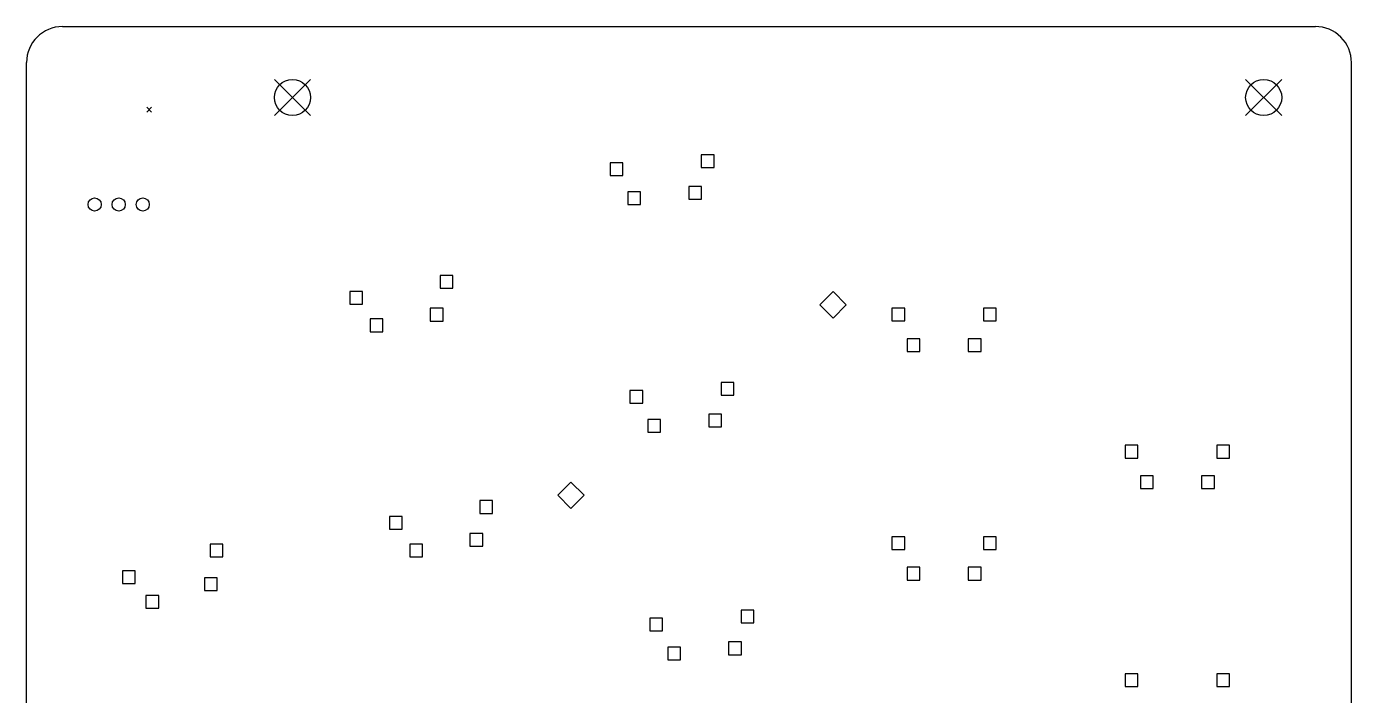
# Model space of a CAD drawing. Extents: x 193 to 305, y -169 to -57.
# Drawn here: x 194.8 to 305, y -112.2 to -56.6 of the extents above; entities that cross this region are included whole.
import ezdxf

# ---------------------------------------------------------------- set-up
doc = ezdxf.new("R2010")
doc.units = 0
doc.layers.add('BLACK', color=7, linetype='CONTINUOUS')

msp = doc.modelspace()

# ---------------------------------------------------------------- linework, layer by layer
at = {"layer": 'BLACK', "linetype": 'CONTINUOUS'}
for p, q in [((197.803, -56.5814), (301.991, -56.5814)), ((194.803, -144.196), (194.803, -59.5814)), ((304.991, -144.196), (304.991, -59.5814)), ((215.416, -60.984), (218.416, -63.984)), ((218.416, -60.984), (215.416, -63.984)), ((296.188, -60.984), (299.188, -63.984)), ((299.188, -60.984), (296.188, -63.984)), ((204.803, -63.2937), (205.203, -63.6937)), ((205.203, -63.2937), (204.803, -63.6937)), ((244.391, -67.9106), (243.331, -67.9106)), ((243.331, -67.9106), (243.331, -68.9703)), ((244.391, -68.9703), (244.391, -67.9106)), ((251.982, -67.2464), (250.922, -67.2464)), ((250.922, -67.2464), (250.922, -68.3061)), ((250.922, -68.3061), (251.982, -68.3061)), ((251.982, -68.3061), (251.982, -67.2464)), ((243.331, -68.9703), (244.391, -68.9703)), ((245.877, -70.3302), (244.817, -70.3302)), ((244.817, -70.3302), (244.817, -71.3899)), ((245.877, -71.3899), (245.877, -70.3302)), ((250.938, -69.8875), (249.878, -69.8875)), ((249.878, -69.8875), (249.878, -70.9472)), ((250.938, -70.9472), (250.938, -69.8875)), ((244.817, -71.3899), (245.877, -71.3899)), ((249.878, -70.9472), (250.938, -70.9472)), ((230.25, -77.2871), (229.19, -77.2871)), ((229.19, -77.2871), (229.19, -78.3468)), ((230.25, -78.3468), (230.25, -77.2871)), ((222.746, -78.6103), (221.686, -78.6103)), ((221.686, -78.6103), (221.686, -79.67)), ((222.746, -79.67), (222.746, -78.6103)), ((229.19, -78.3468), (230.25, -78.3468)), ((261.874, -78.6171), (260.774, -79.7171)), ((262.974, -79.7171), (261.874, -78.6171)), ((221.686, -79.67), (222.746, -79.67)), ((229.44, -80.0091), (228.381, -80.0091)), ((228.381, -80.0091), (228.381, -81.0687)), ((229.44, -81.0687), (229.44, -80.0091)), ((260.774, -79.7171), (261.874, -80.8171)), ((261.874, -80.8171), (262.974, -79.7171)), ((267.835, -79.9965), (266.776, -79.9965)), ((266.776, -79.9965), (266.776, -81.0562)), ((267.835, -81.0562), (267.835, -79.9965)), ((275.455, -79.9965), (274.396, -79.9965)), ((274.396, -79.9965), (274.396, -81.0562)), ((275.455, -81.0562), (275.455, -79.9965)), ((224.438, -80.8912), (223.378, -80.8912)), ((223.378, -80.8912), (223.378, -81.9509)), ((224.438, -81.9509), (224.438, -80.8912)), ((228.381, -81.0687), (229.44, -81.0687)), ((266.776, -81.0562), (267.835, -81.0562)), ((274.396, -81.0562), (275.455, -81.0562)), ((223.378, -81.9509), (224.438, -81.9509)), ((269.105, -82.5365), (268.046, -82.5365)), ((268.046, -82.5365), (268.046, -83.5962)), ((269.105, -83.5962), (269.105, -82.5365)), ((274.185, -82.5365), (273.126, -82.5365)), ((273.126, -82.5365), (273.126, -83.5962)), ((274.185, -83.5962), (274.185, -82.5365)), ((268.046, -83.5962), (269.105, -83.5962)), ((273.126, -83.5962), (274.185, -83.5962)), ((246.047, -86.8383), (244.987, -86.8383)), ((244.987, -86.8383), (244.987, -87.898)), ((246.047, -87.898), (246.047, -86.8383)), ((253.638, -86.1741), (252.578, -86.1741)), ((252.578, -86.1741), (252.578, -87.2338)), ((253.638, -87.2338), (253.638, -86.1741)), ((244.987, -87.898), (246.047, -87.898)), ((252.578, -87.2338), (253.638, -87.2338)), ((252.594, -88.8152), (251.534, -88.8152)), ((251.534, -88.8152), (251.534, -89.8748)), ((252.594, -89.8748), (252.594, -88.8152)), ((247.533, -89.2579), (246.473, -89.2579)), ((246.473, -89.2579), (246.473, -90.3176)), ((246.473, -90.3176), (247.533, -90.3176)), ((247.533, -90.3176), (247.533, -89.2579)), ((251.534, -89.8748), (252.594, -89.8748)), ((287.235, -91.3965), (286.176, -91.3965)), ((286.176, -91.3965), (286.176, -92.4562)), ((287.235, -92.4562), (287.235, -91.3965)), ((294.855, -91.3965), (293.796, -91.3965)), ((293.796, -91.3965), (293.796, -92.4562)), ((294.855, -92.4562), (294.855, -91.3965)), ((286.176, -92.4562), (287.235, -92.4562)), ((293.796, -92.4562), (294.855, -92.4562)), ((240.078, -94.4525), (238.978, -95.5525)), ((241.178, -95.5525), (240.078, -94.4525)), ((288.505, -93.9365), (287.446, -93.9365)), ((287.446, -93.9365), (287.446, -94.9962)), ((288.505, -94.9962), (288.505, -93.9365)), ((293.585, -93.9365), (292.526, -93.9365)), ((292.526, -93.9365), (292.526, -94.9962)), ((293.585, -94.9962), (293.585, -93.9365)), ((238.978, -95.5525), (240.078, -96.6525)), ((240.078, -96.6525), (241.178, -95.5525)), ((287.446, -94.9962), (288.505, -94.9962)), ((292.526, -94.9962), (293.585, -94.9962)), ((233.549, -95.9985), (232.49, -95.9985)), ((232.49, -95.9985), (232.49, -97.0581)), ((233.549, -97.0581), (233.549, -95.9985)), ((226.045, -97.3217), (224.986, -97.3217)), ((224.986, -97.3217), (224.986, -98.3813)), ((226.045, -98.3813), (226.045, -97.3217)), ((232.49, -97.0581), (233.549, -97.0581)), ((224.986, -98.3813), (226.045, -98.3813)), ((232.74, -98.7204), (231.68, -98.7204)), ((231.68, -98.7204), (231.68, -99.7801)), ((232.74, -99.7801), (232.74, -98.7204)), ((267.835, -98.9965), (266.776, -98.9965)), ((266.776, -98.9965), (266.776, -100.056)), ((267.835, -100.056), (267.835, -98.9965)), ((275.455, -98.9965), (274.396, -98.9965)), ((274.396, -98.9965), (274.396, -100.056)), ((275.455, -100.056), (275.455, -98.9965)), ((211.127, -99.6043), (210.067, -99.6043)), ((210.067, -99.6043), (210.067, -100.664)), ((211.127, -100.664), (211.127, -99.6043)), ((227.737, -99.6025), (226.677, -99.6025)), ((226.677, -99.6025), (226.677, -100.662)), ((227.737, -100.662), (227.737, -99.6025)), ((231.68, -99.7801), (232.74, -99.7801)), ((266.776, -100.056), (267.835, -100.056)), ((274.396, -100.056), (275.455, -100.056)), ((210.067, -100.664), (211.127, -100.664)), ((226.677, -100.662), (227.737, -100.662)), ((203.84, -101.832), (202.78, -101.832)), ((202.78, -101.832), (202.78, -102.892)), ((203.84, -102.892), (203.84, -101.832)), ((210.655, -102.405), (209.596, -102.405)), ((209.596, -102.405), (209.596, -103.464)), ((210.655, -103.464), (210.655, -102.405)), ((269.105, -101.537), (268.046, -101.537)), ((268.046, -101.537), (268.046, -102.596)), ((269.105, -102.596), (269.105, -101.537)), ((274.185, -101.537), (273.126, -101.537)), ((273.126, -101.537), (273.126, -102.596)), ((274.185, -102.596), (274.185, -101.537)), ((202.78, -102.892), (203.84, -102.892)), ((209.596, -103.464), (210.655, -103.464)), ((268.046, -102.596), (269.105, -102.596)), ((273.126, -102.596), (274.185, -102.596)), ((205.797, -103.89), (204.738, -103.89)), ((204.738, -103.89), (204.738, -104.95)), ((205.797, -104.95), (205.797, -103.89)), ((204.738, -104.95), (205.797, -104.95)), ((247.702, -105.766), (246.643, -105.766)), ((246.643, -105.766), (246.643, -106.826)), ((247.702, -106.826), (247.702, -105.766)), ((255.294, -105.102), (254.234, -105.102)), ((254.234, -105.102), (254.234, -106.162)), ((255.294, -106.162), (255.294, -105.102)), ((246.643, -106.826), (247.702, -106.826)), ((254.234, -106.162), (255.294, -106.162)), ((254.25, -107.743), (253.19, -107.743)), ((253.19, -107.743), (253.19, -108.803)), ((254.25, -108.803), (254.25, -107.743)), ((249.189, -108.186), (248.129, -108.186)), ((248.129, -108.186), (248.129, -109.245)), ((249.189, -109.245), (249.189, -108.186)), ((253.19, -108.803), (254.25, -108.803)), ((248.129, -109.245), (249.189, -109.245)), ((287.235, -110.397), (286.176, -110.397)), ((286.176, -110.397), (286.176, -111.456)), ((287.235, -111.456), (287.235, -110.397)), ((294.855, -110.397), (293.796, -110.397)), ((293.796, -110.397), (293.796, -111.456)), ((294.855, -111.456), (294.855, -110.397)), ((286.176, -111.456), (287.235, -111.456)), ((293.796, -111.456), (294.855, -111.456))]:
    msp.add_line(p, q, dxfattribs=at)
at = {"layer": 'BLACK'}
for centre, radius in [((216.916, -62.484), 1.5), ((297.688, -62.484), 1.5), ((200.47, -71.374), 0.5461), ((202.47, -71.374), 0.5461), ((204.47, -71.374), 0.5461)]:
    msp.add_circle(centre, radius, dxfattribs=at)
for centre, start, end in [((197.803, -59.5814), -270, -180), ((301.991, -59.5814), -0.00042, 90)]:
    msp.add_arc(centre, 3, start, end, dxfattribs=at)

doc.saveas('drawing.dxf')
